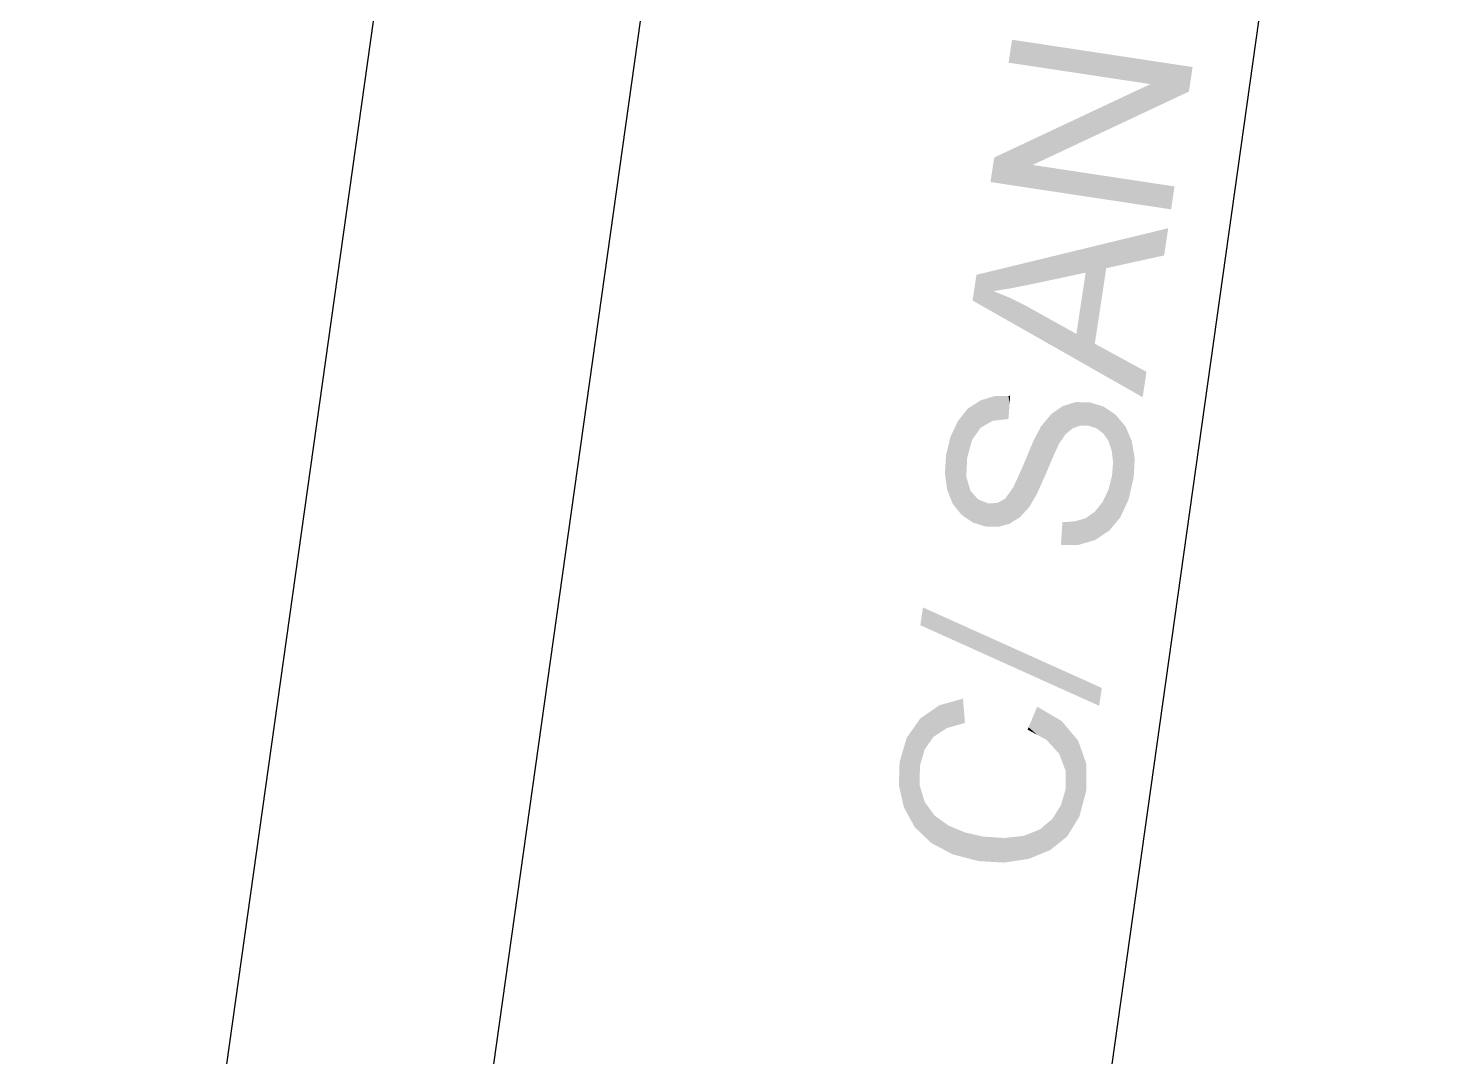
# Model space of a CAD drawing. Header units: inches. Extents: x 0.0008 to 0.0144, y 0.0003 to 0.0113.
# Drawn here: x 0.0084812 to 0.008859, y 0.005154 to 0.0054312 of the extents above; entities that cross this region are included whole.
import ezdxf

# ---------------------------------------------------------------- set-up
doc = ezdxf.new("R2010")
doc.units = ezdxf.units.IN
doc.header["$MEASUREMENT"] = 0
doc.linetypes.add('STRICHPUNKT', pattern=[25.4, 12.7, -6.35, 0, -6.35])
doc.layers.add('Standard', color=7, linetype='Continuous')

# ---------------------------------------------------------------- blocks, each defined once
blk = doc.blocks.new('*U488')
at = {"color": 7, "linetype": 'ByBlock'}
for points in [[(0.221604, 0.13308), (0.2215595, 0.1332492), (0.221604, 0.1332799)], [(0.2216199, 0.1331026), (0.221604, 0.1332799), (0.2216199, 0.1332909)], [(0.2216271, 0.1331073), (0.2216199, 0.1332909), (0.2216271, 0.1332959)], [(0.2216595, 0.1331285), (0.2216271, 0.1332959), (0.2216595, 0.1333183)], [(0.2217109, 0.1331622), (0.2216595, 0.1333183), (0.2217109, 0.1333329)], [(0.2217229, 0.1331656), (0.2217109, 0.1333329), (0.2217229, 0.1333363)], [(0.2217516, 0.1331738), (0.2217229, 0.1333363), (0.2217516, 0.1333445)], [(0.2218215, 0.1331938), (0.2217516, 0.1333445), (0.2218215, 0.1333643)], [(0.2223298, 0.1331161), (0.2222703, 0.1331676), (0.2223298, 0.1333091)], [(0.2223298, 0.1331161), (0.2223298, 0.1333091), (0.2223473, 0.1331067)], [(0.2223473, 0.1331067), (0.2223473, 0.1332988), (0.2223928, 0.1330821)], [(0.2223928, 0.1330821), (0.2223928, 0.1332719), (0.2224183, 0.1330542)], [(0.221491, 0.1324847), (0.2214371, 0.1330974), (0.221491, 0.1331739)], [(0.2215243, 0.1324528), (0.221491, 0.1331739), (0.2215243, 0.1332212)], [(0.221491, 0.1324847), (0.221491, 0.1331739), (0.2215243, 0.1324528)], [(0.2215272, 0.1329061), (0.2215243, 0.1332212), (0.2215272, 0.1332253)], [(0.2215294, 0.1329137), (0.2215272, 0.1332253), (0.2215294, 0.1332284)], [(0.2215595, 0.1330167), (0.2215294, 0.1332284), (0.2215595, 0.1332492)], [(0.2215595, 0.1330169), (0.2215595, 0.1332492), (0.2215595, 0.1332492)], [(0.2224183, 0.1330542), (0.2224183, 0.1332569), (0.2224336, 0.1330374)], [(0.2224336, 0.1330374), (0.2224336, 0.1332478), (0.2224794, 0.1329873)], [(0.2224794, 0.1329873), (0.2224794, 0.1332208), (0.2224926, 0.1329525)], [(0.2224926, 0.1329525), (0.2224926, 0.133213), (0.2224967, 0.1329416)], [(0.2224967, 0.1329416), (0.2224967, 0.1332105), (0.2225233, 0.1328719)], [(0.2225233, 0.1328719), (0.2225233, 0.1331791), (0.2225235, 0.1327425)], [(0.2214371, 0.1325834), (0.2214174, 0.1330308), (0.2214371, 0.1330974)], [(0.2214371, 0.1325834), (0.2214371, 0.1330974), (0.221491, 0.1324847)], [(0.2222703, 0.1331482), (0.2222637, 0.1331518), (0.2222703, 0.1331676)], [(0.2222703, 0.1331482), (0.2222703, 0.1331676), (0.2223298, 0.1331161)], [(0.2214174, 0.1326193), (0.2213878, 0.1329308), (0.2214174, 0.1330308)], [(0.2214174, 0.1326193), (0.2214174, 0.1330308), (0.2214371, 0.1325834)], [(0.2213878, 0.1327483), (0.2213826, 0.132771), (0.2213878, 0.1329308)], [(0.2213878, 0.1327483), (0.2213878, 0.1329308), (0.2214174, 0.1326193)], [(0.2215243, 0.1324528), (0.2215243, 0.132773), (0.2215272, 0.13245)], [(0.2215272, 0.13245), (0.2215272, 0.1327635), (0.2215294, 0.1324479)], [(0.2215294, 0.1324479), (0.2215294, 0.1327563), (0.2215595, 0.1324191)], [(0.2225233, 0.1324121), (0.2224967, 0.1326502), (0.2225233, 0.1327417)], [(0.2225235, 0.1324123), (0.2225233, 0.1327417), (0.2225235, 0.1327425)], [(0.2215595, 0.1324191), (0.2215595, 0.1326573), (0.2215595, 0.132419)], [(0.2215595, 0.132419), (0.2215595, 0.1326572), (0.221604, 0.1323764)], [(0.2224794, 0.1323767), (0.2224336, 0.1325414), (0.2224794, 0.1326148)], [(0.2224926, 0.1323873), (0.2224794, 0.1326148), (0.2224926, 0.1326359)], [(0.2224967, 0.1323907), (0.2224926, 0.1326359), (0.2224967, 0.1326502)], [(0.221604, 0.1323764), (0.221604, 0.132596), (0.2216199, 0.1323679)], [(0.2216199, 0.1323679), (0.2216199, 0.1325741), (0.2216271, 0.1323641)], [(0.2216271, 0.1323641), (0.2216271, 0.1325642), (0.2216595, 0.1323469)], [(0.2216595, 0.1323469), (0.2216595, 0.1325409), (0.2217109, 0.1323196)], [(0.2217109, 0.1323196), (0.2217109, 0.132504), (0.2217229, 0.1323132)], [(0.2223928, 0.1323169), (0.2223473, 0.1324683), (0.2223928, 0.1325068)], [(0.2224183, 0.1323273), (0.2223928, 0.1325068), (0.2224183, 0.1325284)], [(0.2224336, 0.1323397), (0.2224183, 0.1325284), (0.2224336, 0.1325414)], [(0.2217229, 0.1323132), (0.2217229, 0.1324953), (0.2217516, 0.132298)], [(0.2217516, 0.132298), (0.2217516, 0.1324833), (0.2218215, 0.1322799)], [(0.2218215, 0.1322799), (0.2218215, 0.1324539), (0.2218348, 0.1322764)], [(0.2218348, 0.1322764), (0.2218348, 0.1324483), (0.2218351, 0.1322764)], [(0.2218351, 0.1322764), (0.2218351, 0.1324482), (0.2219292, 0.1322519)], [(0.2219292, 0.1322519), (0.2219292, 0.1324265), (0.2219539, 0.1322505)], [(0.2219539, 0.1322505), (0.2219539, 0.1324208), (0.2221028, 0.1322421)], [(0.2222364, 0.1322619), (0.2221032, 0.1324102), (0.2222364, 0.1324246)], [(0.2222637, 0.1322659), (0.2222364, 0.1324246), (0.2222637, 0.1324353)], [(0.2222703, 0.1322669), (0.2222637, 0.1324353), (0.2222703, 0.1324379)], [(0.2223298, 0.1322912), (0.2222703, 0.1324379), (0.2223298, 0.1324614)], [(0.2223473, 0.1322984), (0.2223298, 0.1324614), (0.2223473, 0.1324683)]]:
    blk.add_solid(points, dxfattribs=at)
at = {"color": 7, "linetype": 'ByBlock', "extrusion": (0, 0, -1)}
for points in [[(-0.221604, 0.13308), (-0.221604, 0.1332799), (-0.2216199, 0.1331026)], [(-0.2216199, 0.1331026), (-0.2216199, 0.1332909), (-0.2216271, 0.1331073)], [(-0.2216271, 0.1331073), (-0.2216271, 0.1332959), (-0.2216595, 0.1331285)], [(-0.2216595, 0.1331285), (-0.2216595, 0.1333183), (-0.2217109, 0.1331622)], [(-0.2217109, 0.1331622), (-0.2217109, 0.1333329), (-0.2217229, 0.1331656)], [(-0.2217229, 0.1331656), (-0.2217229, 0.1333363), (-0.2217516, 0.1331738)], [(-0.2217516, 0.1331738), (-0.2217516, 0.1333445), (-0.2218215, 0.1331938)], [(-0.2218215, 0.1331938), (-0.2218215, 0.1333643), (-0.2218348, 0.1331976)], [(-0.2218348, 0.1331976), (-0.2218215, 0.1333643), (-0.2218348, 0.133201)], [(-0.2223473, 0.1331067), (-0.2223298, 0.1333091), (-0.2223473, 0.1332988)], [(-0.2223928, 0.1330821), (-0.2223473, 0.1332988), (-0.2223928, 0.1332719)], [(-0.2224183, 0.1330542), (-0.2223928, 0.1332719), (-0.2224183, 0.1332569)], [(-0.2215243, 0.132773), (-0.2215243, 0.1332212), (-0.2215272, 0.1329061)], [(-0.2215272, 0.1329061), (-0.2215272, 0.1332253), (-0.2215294, 0.1329137)], [(-0.2215294, 0.1329137), (-0.2215294, 0.1332284), (-0.2215595, 0.1330167)], [(-0.2215595, 0.1330167), (-0.2215595, 0.1332492), (-0.2215595, 0.1330169)], [(-0.2215595, 0.1330169), (-0.2215595, 0.1332492), (-0.221604, 0.13308)], [(-0.2218348, 0.1331976), (-0.2218348, 0.133201), (-0.2218351, 0.1331977)], [(-0.2224336, 0.1330374), (-0.2224183, 0.1332569), (-0.2224336, 0.1332478)], [(-0.2224794, 0.1329873), (-0.2224336, 0.1332478), (-0.2224794, 0.1332208)], [(-0.2224926, 0.1329525), (-0.2224794, 0.1332208), (-0.2224926, 0.133213)], [(-0.2224967, 0.1329416), (-0.2224926, 0.133213), (-0.2224967, 0.1332105)], [(-0.2225233, 0.1328719), (-0.2224967, 0.1332105), (-0.2225233, 0.1331791)], [(-0.2225235, 0.1327425), (-0.2225233, 0.1331791), (-0.2225235, 0.1331789)], [(-0.2225235, 0.1324123), (-0.2225235, 0.1331789), (-0.2225352, 0.1324217)], [(-0.2225352, 0.1324217), (-0.2225235, 0.1331789), (-0.2225352, 0.133165)], [(-0.2225352, 0.1324217), (-0.2225352, 0.133165), (-0.2226095, 0.132543)], [(-0.2226095, 0.132543), (-0.2225352, 0.133165), (-0.2226095, 0.1330769)], [(-0.2226095, 0.132543), (-0.2226095, 0.1330769), (-0.2226178, 0.1325565)], [(-0.2226178, 0.1325565), (-0.2226095, 0.1330769), (-0.2226178, 0.1330536)], [(-0.2226178, 0.1325565), (-0.2226178, 0.1330536), (-0.2226654, 0.1327347)], [(-0.2226654, 0.1327347), (-0.2226178, 0.1330536), (-0.2226654, 0.1329188)], [(-0.2226654, 0.1327347), (-0.2226654, 0.1329188), (-0.2226661, 0.1329167)], [(-0.2215272, 0.13245), (-0.2215243, 0.132773), (-0.2215272, 0.1327635)], [(-0.2215294, 0.1324479), (-0.2215272, 0.1327635), (-0.2215294, 0.1327563)], [(-0.2215595, 0.1324191), (-0.2215294, 0.1327563), (-0.2215595, 0.1326573)], [(-0.2225233, 0.1324121), (-0.2225233, 0.1327417), (-0.2225235, 0.1324123)], [(-0.2215595, 0.132419), (-0.2215595, 0.1326573), (-0.2215595, 0.1326572)], [(-0.221604, 0.1323764), (-0.2215595, 0.1326572), (-0.221604, 0.132596)], [(-0.2224794, 0.1323767), (-0.2224794, 0.1326148), (-0.2224926, 0.1323873)], [(-0.2224926, 0.1323873), (-0.2224926, 0.1326359), (-0.2224967, 0.1323907)], [(-0.2224967, 0.1323907), (-0.2224967, 0.1326502), (-0.2225233, 0.1324121)], [(-0.2216199, 0.1323679), (-0.221604, 0.132596), (-0.2216199, 0.1325741)], [(-0.2216271, 0.1323641), (-0.2216199, 0.1325741), (-0.2216271, 0.1325642)], [(-0.2216595, 0.1323469), (-0.2216271, 0.1325642), (-0.2216595, 0.1325409)], [(-0.2217109, 0.1323196), (-0.2216595, 0.1325409), (-0.2217109, 0.132504)], [(-0.2217229, 0.1323132), (-0.2217109, 0.132504), (-0.2217229, 0.1324953)], [(-0.2223928, 0.1323169), (-0.2223928, 0.1325068), (-0.2224183, 0.1323273)], [(-0.2224183, 0.1323273), (-0.2224183, 0.1325284), (-0.2224336, 0.1323397)], [(-0.2224336, 0.1323397), (-0.2224336, 0.1325414), (-0.2224794, 0.1323767)], [(-0.2217516, 0.132298), (-0.2217229, 0.1324953), (-0.2217516, 0.1324833)], [(-0.2218215, 0.1322799), (-0.2217516, 0.1324833), (-0.2218215, 0.1324539)], [(-0.2218348, 0.1322764), (-0.2218215, 0.1324539), (-0.2218348, 0.1324483)], [(-0.2218351, 0.1322764), (-0.2218348, 0.1324483), (-0.2218351, 0.1324482)], [(-0.2219292, 0.1322519), (-0.2218351, 0.1324482), (-0.2219292, 0.1324265)], [(-0.2219539, 0.1322505), (-0.2219292, 0.1324265), (-0.2219539, 0.1324208)], [(-0.2221028, 0.1322421), (-0.2219539, 0.1324208), (-0.2221028, 0.1324102)], [(-0.2221028, 0.1322421), (-0.2221028, 0.1324102), (-0.2221032, 0.1322422)], [(-0.2221032, 0.1322422), (-0.2221028, 0.1324102), (-0.2221032, 0.1324102)], [(-0.2221032, 0.1322422), (-0.2221032, 0.1324102), (-0.2222364, 0.1322619)], [(-0.2222364, 0.1322619), (-0.2222364, 0.1324246), (-0.2222637, 0.1322659)], [(-0.2222637, 0.1322659), (-0.2222637, 0.1324353), (-0.2222703, 0.1322669)], [(-0.2222703, 0.1322669), (-0.2222703, 0.1324379), (-0.2223298, 0.1322912)], [(-0.2223298, 0.1322912), (-0.2223298, 0.1324614), (-0.2223473, 0.1322984)], [(-0.2223473, 0.1322984), (-0.2223473, 0.1324683), (-0.2223928, 0.1323169)]]:
    blk.add_solid(points, dxfattribs=at)
blk = doc.blocks.new('*U489')
at = {"color": 7, "linetype": 'ByBlock'}
for points in [[(0.2215478, 0.1338582), (0.2215294, 0.1338664), (0.2215478, 0.133988)], [(0.2215478, 0.1338582), (0.2215478, 0.133988), (0.2227532, 0.1333148)], [(0.2227532, 0.1333148), (0.2215478, 0.133988), (0.2227532, 0.1334453)]]:
    blk.add_solid(points, dxfattribs=at)
at = {"color": 7, "linetype": 'ByBlock', "extrusion": (0, 0, -1)}
blk.add_solid([(-0.2227532, 0.1333148), (-0.2227532, 0.1334453), (-0.2227716, 0.133437)], dxfattribs=at)
blk = doc.blocks.new('*U490')
at = {"color": 7, "linetype": 'ByBlock'}
for points in [[(0.2219244, 0.1351923), (0.2218916, 0.1353725), (0.2219244, 0.1353941)], [(0.2219407, 0.1352156), (0.2219244, 0.1353941), (0.2219407, 0.1354048)], [(0.2219426, 0.1352183), (0.2219407, 0.1354048), (0.2219426, 0.1354054)], [(0.2219798, 0.1352393), (0.2219426, 0.1354054), (0.2219798, 0.1354164)], [(0.2219927, 0.1352466), (0.2219798, 0.1354164), (0.2219927, 0.1354203)], [(0.2220255, 0.1352652), (0.2219927, 0.1354203), (0.2220255, 0.13543)], [(0.2220391, 0.1352667), (0.2220255, 0.13543), (0.2220391, 0.135434)], [(0.2220553, 0.1352685), (0.2220391, 0.135434), (0.2220553, 0.1354343)], [(0.2220624, 0.1352694), (0.2220553, 0.1354343), (0.2220624, 0.1354345)], [(0.2221096, 0.1352747), (0.2220624, 0.1354345), (0.2221096, 0.1354354)], [(0.2221327, 0.1352774), (0.2221096, 0.1354354), (0.2221327, 0.1354359)], [(0.2221406, 0.1353824), (0.2221327, 0.1354359), (0.2221406, 0.1354361)], [(0.2221406, 0.1353824), (0.2221406, 0.1354361), (0.2221445, 0.1354362)], [(0.2225723, 0.1352136), (0.222525, 0.1353725), (0.2225723, 0.1353868)], [(0.222589, 0.1352197), (0.2225723, 0.1353868), (0.222589, 0.1353918)], [(0.2225934, 0.1352213), (0.222589, 0.1353918), (0.2225934, 0.1353931)], [(0.2226225, 0.1352319), (0.2226225, 0.1353927), (0.2226622, 0.1352319)], [(0.2226622, 0.1352319), (0.2226622, 0.1353921), (0.2226785, 0.1352319)], [(0.2226785, 0.1352319), (0.2226785, 0.1353918), (0.222689, 0.1352286)], [(0.222689, 0.1352286), (0.222689, 0.1353917), (0.2227229, 0.1352182)], [(0.2227229, 0.1352182), (0.2227229, 0.1353812), (0.2227248, 0.1352176)], [(0.2227248, 0.1352176), (0.2227248, 0.1353806), (0.2227321, 0.1352153)], [(0.2218134, 0.1346205), (0.2217864, 0.1352626), (0.2218134, 0.1352964)], [(0.2218443, 0.1345997), (0.2218134, 0.1352964), (0.2218443, 0.1353353)], [(0.2218134, 0.1346205), (0.2218134, 0.1352964), (0.2218443, 0.1345997)], [(0.2218503, 0.1350123), (0.2218443, 0.1353353), (0.2218503, 0.1353428)], [(0.2218546, 0.1350277), (0.2218503, 0.1353428), (0.2218546, 0.1353481)], [(0.2218723, 0.1350917), (0.2218546, 0.1353481), (0.2218723, 0.1353598)], [(0.2218842, 0.1351348), (0.2218723, 0.1353598), (0.2218842, 0.1353677)], [(0.2218916, 0.1351453), (0.2218842, 0.1353677), (0.2218916, 0.1353725)], [(0.222426, 0.1349905), (0.2223889, 0.1352671), (0.222426, 0.1353116)], [(0.2224455, 0.135037), (0.222426, 0.1353116), (0.2224455, 0.1353251)], [(0.2224821, 0.1351133), (0.2224455, 0.1353251), (0.2224821, 0.1353504)], [(0.2224919, 0.1351274), (0.2224821, 0.1353504), (0.2224919, 0.1353572)], [(0.2225019, 0.1351418), (0.2224919, 0.1353572), (0.2225019, 0.1353641)], [(0.2225057, 0.1351473), (0.2225019, 0.1353641), (0.2225057, 0.1353667)], [(0.222525, 0.135175), (0.2225057, 0.1353667), (0.222525, 0.1353725)], [(0.2227321, 0.1352153), (0.2227321, 0.1353784), (0.2227771, 0.1351823)], [(0.2227771, 0.1351823), (0.2227771, 0.1353645), (0.2227795, 0.1351806)], [(0.2227795, 0.1351806), (0.2227795, 0.1353638), (0.2227828, 0.1351759)], [(0.2227828, 0.1351759), (0.2227828, 0.1353627), (0.2228157, 0.1351302)], [(0.2228157, 0.1351302), (0.2228157, 0.1353409), (0.2228176, 0.1351248)], [(0.2228176, 0.1351248), (0.2228176, 0.1353397), (0.2228215, 0.1351136)], [(0.2228215, 0.1351136), (0.2228215, 0.1353371), (0.2228392, 0.1350628)], [(0.2228392, 0.1350628), (0.2228392, 0.1353253), (0.222842, 0.1350383)], [(0.222842, 0.1350383), (0.222842, 0.1353234), (0.2228485, 0.134982)], [(0.2217515, 0.1346962), (0.2217356, 0.1351548), (0.2217515, 0.1351886)], [(0.2217864, 0.1346535), (0.2217515, 0.1351886), (0.2217864, 0.1352626)], [(0.2217515, 0.1346962), (0.2217515, 0.1351886), (0.2217864, 0.1346535)], [(0.2217864, 0.1346535), (0.2217864, 0.1352626), (0.2218134, 0.1346205)], [(0.2223552, 0.1348272), (0.2223266, 0.1351719), (0.2223552, 0.1352267)], [(0.2223889, 0.1349023), (0.2223552, 0.1352267), (0.2223889, 0.1352671)], [(0.2217356, 0.1347367), (0.2217128, 0.1350597), (0.2217356, 0.1351548)], [(0.2217356, 0.1347367), (0.2217356, 0.1351548), (0.2217515, 0.1346962)], [(0.2223029, 0.1347229), (0.2222753, 0.1350603), (0.2223029, 0.1351267)], [(0.2223266, 0.1347634), (0.2223029, 0.1351267), (0.2223266, 0.1351719)], [(0.2217051, 0.1348531), (0.2216981, 0.134907), (0.2217051, 0.1350275)], [(0.2217128, 0.1347944), (0.2217051, 0.1350275), (0.2217128, 0.1350597)], [(0.2217051, 0.1348531), (0.2217051, 0.1350275), (0.2217128, 0.1347944)], [(0.2217128, 0.1347944), (0.2217128, 0.1350597), (0.2217356, 0.1347367)], [(0.2222753, 0.1346755), (0.2222354, 0.1349643), (0.2222753, 0.1350603)], [(0.2222113, 0.1346058), (0.2221663, 0.1348102), (0.2222113, 0.1349105)], [(0.2222354, 0.134632), (0.2222113, 0.1349105), (0.2222354, 0.1349643)], [(0.2228485, 0.1345449), (0.222842, 0.1348934), (0.2228485, 0.134982)], [(0.2218443, 0.1345997), (0.2218443, 0.1348821), (0.2218503, 0.1345957)], [(0.2218503, 0.1345957), (0.2218503, 0.1348618), (0.2218546, 0.1345928)], [(0.2218546, 0.1345928), (0.2218546, 0.1348474), (0.2218723, 0.1345809)], [(0.2221663, 0.134577), (0.2221445, 0.13478), (0.2221663, 0.1348102)], [(0.2228215, 0.1345126), (0.2228176, 0.1347945), (0.2228215, 0.1348103)], [(0.2228392, 0.1345338), (0.2228215, 0.1348103), (0.2228392, 0.134882)], [(0.222842, 0.1345372), (0.2228392, 0.134882), (0.222842, 0.1348934)], [(0.2218723, 0.1345809), (0.2218723, 0.1347873), (0.2218842, 0.1345729)], [(0.2218842, 0.1345729), (0.2218842, 0.1347737), (0.2218916, 0.134568)], [(0.2218916, 0.134568), (0.2218916, 0.1347653), (0.2219244, 0.1345579)], [(0.2219244, 0.1345579), (0.2219244, 0.1347278), (0.2219407, 0.1345529)], [(0.2219407, 0.1345529), (0.2219407, 0.1347212), (0.2219426, 0.1345523)], [(0.2219426, 0.1345523), (0.2219426, 0.1347204), (0.2219798, 0.1345409)], [(0.2221096, 0.1345522), (0.2220624, 0.1347065), (0.2221096, 0.1347316)], [(0.2221327, 0.1345583), (0.2221096, 0.1347316), (0.2221327, 0.1347637)], [(0.2221406, 0.1345604), (0.2221327, 0.1347637), (0.2221406, 0.1347745)], [(0.2221445, 0.134563), (0.2221406, 0.1347745), (0.2221445, 0.13478)], [(0.2227771, 0.1344833), (0.2227321, 0.1346537), (0.2227771, 0.1347092)], [(0.2227795, 0.1344849), (0.2227771, 0.1347092), (0.2227795, 0.1347143)], [(0.2227828, 0.1344871), (0.2227795, 0.1347143), (0.2227828, 0.1347213)], [(0.2228157, 0.1345088), (0.2227828, 0.1347213), (0.2228157, 0.1347905)], [(0.2228176, 0.13451), (0.2228157, 0.1347905), (0.2228176, 0.1347945)], [(0.2219798, 0.1345409), (0.2219798, 0.1347054), (0.2219927, 0.1345407)], [(0.2220255, 0.1345402), (0.2219927, 0.1347002), (0.2220255, 0.1347015)], [(0.2219927, 0.1345407), (0.2219927, 0.1347002), (0.2220255, 0.1345402)], [(0.2220391, 0.13454), (0.2220255, 0.1347015), (0.2220391, 0.1347021)], [(0.2220255, 0.1345402), (0.2220255, 0.1347015), (0.2220391, 0.13454)], [(0.2220553, 0.1345397), (0.2220391, 0.1347021), (0.2220553, 0.1347027)], [(0.2220391, 0.13454), (0.2220391, 0.1347021), (0.2220553, 0.1345397)], [(0.2220624, 0.1345396), (0.2220553, 0.1347027), (0.2220624, 0.1347065)], [(0.2220553, 0.1345397), (0.2220553, 0.1347027), (0.2220624, 0.1345396)], [(0.222689, 0.1344384), (0.2226785, 0.1346106), (0.222689, 0.1346181)], [(0.2227229, 0.1344483), (0.222689, 0.1346181), (0.2227229, 0.1346423)], [(0.2227248, 0.1344488), (0.2227229, 0.1346423), (0.2227248, 0.1346447)], [(0.2227321, 0.1344536), (0.2227248, 0.1346447), (0.2227321, 0.1346537)], [(0.2225057, 0.1344153), (0.2225019, 0.1345715), (0.2225057, 0.1345717)], [(0.222525, 0.1344154), (0.2225057, 0.1345717), (0.222525, 0.134573)], [(0.2225723, 0.1344157), (0.222525, 0.134573), (0.2225723, 0.1345762)], [(0.222589, 0.1344158), (0.2225723, 0.1345762), (0.222589, 0.1345773)], [(0.2225934, 0.1344159), (0.222589, 0.1345773), (0.2225934, 0.1345786)], [(0.222612, 0.134416), (0.2225934, 0.1345786), (0.222612, 0.1345841)], [(0.2226225, 0.134419), (0.222612, 0.1345841), (0.2226225, 0.1345872)], [(0.2226622, 0.1344306), (0.2226225, 0.1345872), (0.2226622, 0.1345989)], [(0.2226785, 0.1344354), (0.2226622, 0.1345989), (0.2226785, 0.1346106)]]:
    blk.add_solid(points, dxfattribs=at)
at = {"color": 7, "linetype": 'ByBlock', "extrusion": (0, 0, -1)}
for points in [[(-0.2219244, 0.1351923), (-0.2219244, 0.1353941), (-0.2219407, 0.1352156)], [(-0.2219407, 0.1352156), (-0.2219407, 0.1354048), (-0.2219426, 0.1352183)], [(-0.2219426, 0.1352183), (-0.2219426, 0.1354054), (-0.2219798, 0.1352393)], [(-0.2219798, 0.1352393), (-0.2219798, 0.1354164), (-0.2219927, 0.1352466)], [(-0.2219927, 0.1352466), (-0.2219927, 0.1354203), (-0.2220255, 0.1352652)], [(-0.2220255, 0.1352652), (-0.2220255, 0.13543), (-0.2220391, 0.1352667)], [(-0.2220391, 0.1352667), (-0.2220391, 0.135434), (-0.2220553, 0.1352685)], [(-0.2220553, 0.1352685), (-0.2220553, 0.1354343), (-0.2220624, 0.1352694)], [(-0.2220624, 0.1352694), (-0.2220624, 0.1354345), (-0.2221096, 0.1352747)], [(-0.2221096, 0.1352747), (-0.2221096, 0.1354354), (-0.2221327, 0.1352774)], [(-0.2221327, 0.1352774), (-0.2221327, 0.1354359), (-0.2221406, 0.1353824)], [(-0.2225723, 0.1352136), (-0.2225723, 0.1353868), (-0.222589, 0.1352197)], [(-0.222589, 0.1352197), (-0.222589, 0.1353918), (-0.2225934, 0.1352213)], [(-0.2225934, 0.1352213), (-0.2225934, 0.1353931), (-0.222612, 0.1352281)], [(-0.222612, 0.1352281), (-0.2225934, 0.1353931), (-0.222612, 0.1353928)], [(-0.222612, 0.1352281), (-0.222612, 0.1353928), (-0.2226225, 0.1352319)], [(-0.2226225, 0.1352319), (-0.222612, 0.1353928), (-0.2226225, 0.1353927)], [(-0.2226622, 0.1352319), (-0.2226225, 0.1353927), (-0.2226622, 0.1353921)], [(-0.2226785, 0.1352319), (-0.2226622, 0.1353921), (-0.2226785, 0.1353918)], [(-0.222689, 0.1352286), (-0.2226785, 0.1353918), (-0.222689, 0.1353917)], [(-0.2227229, 0.1352182), (-0.222689, 0.1353917), (-0.2227229, 0.1353812)], [(-0.2227248, 0.1352176), (-0.2227229, 0.1353812), (-0.2227248, 0.1353806)], [(-0.2227321, 0.1352153), (-0.2227248, 0.1353806), (-0.2227321, 0.1353784)], [(-0.2218443, 0.1348821), (-0.2218443, 0.1353353), (-0.2218503, 0.1350123)], [(-0.2218503, 0.1350123), (-0.2218503, 0.1353428), (-0.2218546, 0.1350277)], [(-0.2218546, 0.1350277), (-0.2218546, 0.1353481), (-0.2218723, 0.1350917)], [(-0.2218723, 0.1350917), (-0.2218723, 0.1353598), (-0.2218842, 0.1351348)], [(-0.2218842, 0.1351348), (-0.2218842, 0.1353677), (-0.2218916, 0.1351453)], [(-0.2218916, 0.1351453), (-0.2218916, 0.1353725), (-0.2219244, 0.1351923)], [(-0.222426, 0.1349905), (-0.222426, 0.1353116), (-0.2224455, 0.135037)], [(-0.2224455, 0.135037), (-0.2224455, 0.1353251), (-0.2224821, 0.1351133)], [(-0.2224821, 0.1351133), (-0.2224821, 0.1353504), (-0.2224919, 0.1351274)], [(-0.2224919, 0.1351274), (-0.2224919, 0.1353572), (-0.2225019, 0.1351418)], [(-0.2225019, 0.1351418), (-0.2225019, 0.1353641), (-0.2225057, 0.1351473)], [(-0.2225057, 0.1351473), (-0.2225057, 0.1353667), (-0.222525, 0.135175)], [(-0.222525, 0.135175), (-0.222525, 0.1353725), (-0.2225723, 0.1352136)], [(-0.2227771, 0.1351823), (-0.2227321, 0.1353784), (-0.2227771, 0.1353645)], [(-0.2227795, 0.1351806), (-0.2227771, 0.1353645), (-0.2227795, 0.1353638)], [(-0.2227828, 0.1351759), (-0.2227795, 0.1353638), (-0.2227828, 0.1353627)], [(-0.2228157, 0.1351302), (-0.2227828, 0.1353627), (-0.2228157, 0.1353409)], [(-0.2228176, 0.1351248), (-0.2228157, 0.1353409), (-0.2228176, 0.1353397)], [(-0.2228215, 0.1351136), (-0.2228176, 0.1353397), (-0.2228215, 0.1353371)], [(-0.2228392, 0.1350628), (-0.2228215, 0.1353371), (-0.2228392, 0.1353253)], [(-0.222842, 0.1350383), (-0.2228392, 0.1353253), (-0.222842, 0.1353234)], [(-0.2228485, 0.134982), (-0.222842, 0.1353234), (-0.2228485, 0.1353192)], [(-0.2228485, 0.1345449), (-0.2228485, 0.1353192), (-0.2228667, 0.1345667)], [(-0.2228667, 0.1345667), (-0.2228485, 0.1353192), (-0.2228667, 0.1353071)], [(-0.2228667, 0.1345667), (-0.2228667, 0.1353071), (-0.2228984, 0.1346046)], [(-0.2228984, 0.1346046), (-0.2228667, 0.1353071), (-0.2228984, 0.1352688)], [(-0.2223552, 0.1348272), (-0.2223552, 0.1352267), (-0.2223889, 0.1349023)], [(-0.2223889, 0.1349023), (-0.2223889, 0.1352671), (-0.222426, 0.1349905)], [(-0.2228984, 0.1346046), (-0.2228984, 0.1352688), (-0.2229339, 0.1346812)], [(-0.2229339, 0.1346812), (-0.2228984, 0.1352688), (-0.2229339, 0.1352261)], [(-0.2229339, 0.1346812), (-0.2229339, 0.1352261), (-0.2229547, 0.1347263)], [(-0.2229547, 0.1347263), (-0.2229339, 0.1352261), (-0.2229547, 0.1351775)], [(-0.2223029, 0.1347229), (-0.2223029, 0.1351267), (-0.2223266, 0.1347634)], [(-0.2223266, 0.1347634), (-0.2223266, 0.1351719), (-0.2223552, 0.1348272)], [(-0.2229547, 0.1347263), (-0.2229547, 0.1351775), (-0.2229778, 0.1348266)], [(-0.2229778, 0.1348266), (-0.2229547, 0.1351775), (-0.2229778, 0.1351238)], [(-0.2229778, 0.1348266), (-0.2229778, 0.1351238), (-0.2229898, 0.1348788)], [(-0.2229898, 0.1348788), (-0.2229778, 0.1351238), (-0.2229898, 0.1350503)], [(-0.2222753, 0.1346755), (-0.2222753, 0.1350603), (-0.2223029, 0.1347229)], [(-0.2229898, 0.1348788), (-0.2229898, 0.1350503), (-0.2229971, 0.135006)], [(-0.2222113, 0.1346058), (-0.2222113, 0.1349105), (-0.2222354, 0.134632)], [(-0.2222354, 0.134632), (-0.2222354, 0.1349643), (-0.2222753, 0.1346755)], [(-0.2218503, 0.1345957), (-0.2218443, 0.1348821), (-0.2218503, 0.1348618)], [(-0.2218546, 0.1345928), (-0.2218503, 0.1348618), (-0.2218546, 0.1348474)], [(-0.2218723, 0.1345809), (-0.2218546, 0.1348474), (-0.2218723, 0.1347873)], [(-0.2221663, 0.134577), (-0.2221663, 0.1348102), (-0.2222113, 0.1346058)], [(-0.2228215, 0.1345126), (-0.2228215, 0.1348103), (-0.2228392, 0.1345338)], [(-0.2228392, 0.1345338), (-0.2228392, 0.134882), (-0.222842, 0.1345372)], [(-0.222842, 0.1345372), (-0.222842, 0.1348934), (-0.2228485, 0.1345449)], [(-0.2218842, 0.1345729), (-0.2218723, 0.1347873), (-0.2218842, 0.1347737)], [(-0.2218916, 0.134568), (-0.2218842, 0.1347737), (-0.2218916, 0.1347653)], [(-0.2219244, 0.1345579), (-0.2218916, 0.1347653), (-0.2219244, 0.1347278)], [(-0.2219407, 0.1345529), (-0.2219244, 0.1347278), (-0.2219407, 0.1347212)], [(-0.2219426, 0.1345523), (-0.2219407, 0.1347212), (-0.2219426, 0.1347204)], [(-0.2219798, 0.1345409), (-0.2219426, 0.1347204), (-0.2219798, 0.1347054)], [(-0.2221096, 0.1345522), (-0.2221096, 0.1347316), (-0.2221327, 0.1345583)], [(-0.2221327, 0.1345583), (-0.2221327, 0.1347637), (-0.2221406, 0.1345604)], [(-0.2221406, 0.1345604), (-0.2221406, 0.1347745), (-0.2221445, 0.134563)], [(-0.2221445, 0.134563), (-0.2221445, 0.13478), (-0.2221663, 0.134577)], [(-0.2227771, 0.1344833), (-0.2227771, 0.1347092), (-0.2227795, 0.1344849)], [(-0.2227795, 0.1344849), (-0.2227795, 0.1347143), (-0.2227828, 0.1344871)], [(-0.2227828, 0.1344871), (-0.2227828, 0.1347213), (-0.2228157, 0.1345088)], [(-0.2228157, 0.1345088), (-0.2228157, 0.1347905), (-0.2228176, 0.13451)], [(-0.2228176, 0.13451), (-0.2228176, 0.1347945), (-0.2228215, 0.1345126)], [(-0.2219927, 0.1345407), (-0.2219798, 0.1347054), (-0.2219927, 0.1347002)], [(-0.2220624, 0.1345396), (-0.2220624, 0.1347065), (-0.2221096, 0.1345522)], [(-0.222689, 0.1344384), (-0.222689, 0.1346181), (-0.2227229, 0.1344483)], [(-0.2227229, 0.1344483), (-0.2227229, 0.1346423), (-0.2227248, 0.1344488)], [(-0.2227248, 0.1344488), (-0.2227248, 0.1346447), (-0.2227321, 0.1344536)], [(-0.2227321, 0.1344536), (-0.2227321, 0.1346537), (-0.2227771, 0.1344833)], [(-0.2225019, 0.1344152), (-0.2224919, 0.1344152), (-0.2225019, 0.1345715)], [(-0.2225019, 0.1344152), (-0.2225019, 0.1345715), (-0.2225057, 0.1344153)], [(-0.2225057, 0.1344153), (-0.2225057, 0.1345717), (-0.222525, 0.1344154)], [(-0.222525, 0.1344154), (-0.222525, 0.134573), (-0.2225723, 0.1344157)], [(-0.2225723, 0.1344157), (-0.2225723, 0.1345762), (-0.222589, 0.1344158)], [(-0.222589, 0.1344158), (-0.222589, 0.1345773), (-0.2225934, 0.1344159)], [(-0.2225934, 0.1344159), (-0.2225934, 0.1345786), (-0.222612, 0.134416)], [(-0.222612, 0.134416), (-0.222612, 0.1345841), (-0.2226225, 0.134419)], [(-0.2226225, 0.134419), (-0.2226225, 0.1345872), (-0.2226622, 0.1344306)], [(-0.2226622, 0.1344306), (-0.2226622, 0.1345989), (-0.2226785, 0.1344354)], [(-0.2226785, 0.1344354), (-0.2226785, 0.1346106), (-0.222689, 0.1344384)]]:
    blk.add_solid(points, dxfattribs=at)
blk = doc.blocks.new('*U491')
at = {"color": 7, "linetype": 'ByBlock'}
for points in [[(0.2230512, 0.1363644), (0.222802, 0.1364801), (0.2230512, 0.1365407)], [(0.2230775, 0.1363702), (0.2230512, 0.1365407), (0.2230775, 0.1365471)], [(0.2231981, 0.1363968), (0.2230775, 0.1365471), (0.2231981, 0.1365763)], [(0.2231981, 0.1363968), (0.2231981, 0.1365763), (0.2232263, 0.1365832)], [(0.222661, 0.1362789), (0.2225976, 0.1364305), (0.222661, 0.1364459)], [(0.2227238, 0.1356127), (0.222661, 0.1364459), (0.2227238, 0.1364611)], [(0.222661, 0.1356483), (0.222661, 0.1364459), (0.2227238, 0.1356127)], [(0.222802, 0.1363094), (0.2227238, 0.1364611), (0.222802, 0.1364801)], [(0.222802, 0.1363094), (0.222802, 0.1364801), (0.2230512, 0.1363644)], [(0.2222556, 0.136193), (0.2221499, 0.1363217), (0.2222556, 0.1363474)], [(0.2222992, 0.1362018), (0.2222556, 0.1363474), (0.2222992, 0.136358)], [(0.2225976, 0.1362654), (0.2222992, 0.136358), (0.2225976, 0.1364305)], [(0.2222992, 0.1362018), (0.2222992, 0.136358), (0.2225976, 0.1362654)], [(0.2219138, 0.1360731), (0.2218871, 0.1360882), (0.2219138, 0.1362643)], [(0.2220297, 0.1360072), (0.2219138, 0.1362643), (0.2220297, 0.1362925)], [(0.2219138, 0.1360731), (0.2219138, 0.1362643), (0.2220297, 0.1360072)], [(0.2221442, 0.1361708), (0.2220297, 0.1362925), (0.2221442, 0.1363203)], [(0.2221499, 0.1361717), (0.2221442, 0.1363203), (0.2221499, 0.1363217)], [(0.222661, 0.1356483), (0.2225976, 0.1358599), (0.222661, 0.1362789)], [(0.2220297, 0.1360072), (0.2220297, 0.1361528), (0.2221442, 0.1359421)], [(0.2221442, 0.1359421), (0.2221442, 0.1361062), (0.2221499, 0.1359389)], [(0.2221499, 0.1359389), (0.2221499, 0.1361033), (0.2222556, 0.1358788)], [(0.2222556, 0.1358788), (0.2222556, 0.1360506), (0.2222992, 0.135854)], [(0.2222992, 0.135854), (0.2222992, 0.1360263), (0.2225976, 0.1356844)], [(0.2225976, 0.1356844), (0.2225976, 0.1358599), (0.222661, 0.1356483)], [(0.2227238, 0.1356127), (0.2227238, 0.1357926), (0.222802, 0.1355682)], [(0.222802, 0.1355682), (0.222802, 0.1357501), (0.2230512, 0.1354266)]]:
    blk.add_solid(points, dxfattribs=at)
at = {"color": 7, "linetype": 'ByBlock', "extrusion": (0, 0, -1)}
for points in [[(-0.2230512, 0.1363644), (-0.2230512, 0.1365407), (-0.2230775, 0.1363702)], [(-0.2230775, 0.1363702), (-0.2230775, 0.1365471), (-0.2231981, 0.1363968)], [(-0.2227238, 0.1357926), (-0.2227238, 0.1364611), (-0.222802, 0.1363094)], [(-0.2222556, 0.136193), (-0.2222556, 0.1363474), (-0.2222992, 0.1362018)], [(-0.2225976, 0.1362654), (-0.2225976, 0.1364305), (-0.222661, 0.1362789)], [(-0.2220297, 0.1361528), (-0.2220297, 0.1362925), (-0.2221442, 0.1361708)], [(-0.2221442, 0.1361708), (-0.2221442, 0.1363203), (-0.2221499, 0.1361717)], [(-0.2221499, 0.1361717), (-0.2221499, 0.1363217), (-0.2222556, 0.136193)], [(-0.2221442, 0.1359421), (-0.2220297, 0.1361528), (-0.2221442, 0.1361062)], [(-0.2221499, 0.1359389), (-0.2221442, 0.1361062), (-0.2221499, 0.1361033)], [(-0.2222556, 0.1358788), (-0.2221499, 0.1361033), (-0.2222556, 0.1360506)], [(-0.2222992, 0.135854), (-0.2222556, 0.1360506), (-0.2222992, 0.1360263)], [(-0.2225976, 0.1356844), (-0.2222992, 0.1360263), (-0.2225976, 0.1358599)], [(-0.222802, 0.1355682), (-0.2227238, 0.1357926), (-0.222802, 0.1357501)], [(-0.2230512, 0.1354266), (-0.222802, 0.1357501), (-0.2230512, 0.1356145)], [(-0.2230512, 0.1354266), (-0.2230512, 0.1356145), (-0.2230775, 0.1356002)]]:
    blk.add_solid(points, dxfattribs=at)
blk = doc.blocks.new('*U492')
at = {"color": 7, "linetype": 'ByBlock'}
for points in [[(0.2221572, 0.1377125), (0.2221335, 0.1377161), (0.2221572, 0.137873)], [(0.2221572, 0.1377125), (0.2221572, 0.137873), (0.2222983, 0.1376911)], [(0.2222983, 0.1376911), (0.2222983, 0.1378517), (0.2231039, 0.1375692)], [(0.2231039, 0.1375692), (0.2222983, 0.1378517), (0.2231039, 0.1377298)], [(0.2231039, 0.1373942), (0.2222983, 0.1371906), (0.2231039, 0.1375692)], [(0.2222983, 0.137016), (0.2222983, 0.1371906), (0.2231039, 0.1373942)], [(0.2221335, 0.1368804), (0.2220353, 0.137067), (0.2221335, 0.1371132)], [(0.2221572, 0.1368768), (0.2221335, 0.1371132), (0.2221572, 0.1371243)], [(0.2221335, 0.1368804), (0.2221335, 0.1371132), (0.2221572, 0.1368768)], [(0.2222983, 0.1368555), (0.2221572, 0.1371243), (0.2222983, 0.1371906)], [(0.2221572, 0.1368768), (0.2221572, 0.1371243), (0.2222983, 0.1368555)], [(0.2220353, 0.1368953), (0.2220098, 0.1368991), (0.2220353, 0.137067)], [(0.2220353, 0.1368953), (0.2220353, 0.137067), (0.2221335, 0.1368804)], [(0.2222983, 0.1368555), (0.2222983, 0.137016), (0.2231039, 0.1367336)], [(0.2231039, 0.1367336), (0.2222983, 0.137016), (0.2231039, 0.1368941)], [(0.2231039, 0.1367336), (0.2231039, 0.1368941), (0.2232458, 0.1367121)]]:
    blk.add_solid(points, dxfattribs=at)
at = {"color": 7, "linetype": 'ByBlock', "extrusion": (0, 0, -1)}
for points in [[(-0.2222983, 0.1376911), (-0.2221572, 0.137873), (-0.2222983, 0.1378517)], [(-0.2231039, 0.1373942), (-0.2231039, 0.1377298), (-0.2232458, 0.1374608)], [(-0.2232458, 0.1374608), (-0.2231039, 0.1377298), (-0.2232458, 0.1377083)], [(-0.2232458, 0.1374608), (-0.2232458, 0.1377083), (-0.2232695, 0.137472)], [(-0.2232695, 0.137472), (-0.2232458, 0.1377083), (-0.2232695, 0.1377047)], [(-0.2232695, 0.137472), (-0.2232695, 0.1377047), (-0.2233678, 0.1375181)], [(-0.2233678, 0.1375181), (-0.2232695, 0.1377047), (-0.2233678, 0.1376898)], [(-0.2233678, 0.1375181), (-0.2233678, 0.1376898), (-0.2233932, 0.137686)], [(-0.2232458, 0.1367121), (-0.2231039, 0.1368941), (-0.2232458, 0.1368726)], [(-0.2232458, 0.1367121), (-0.2232458, 0.1368726), (-0.2232695, 0.136869)]]:
    blk.add_solid(points, dxfattribs=at)

msp = doc.modelspace()

# ---------------------------------------------------------------- linework, layer by layer
at = {"layer": 'Standard', "color": 4, "linetype": 'STRICHPUNKT'}
msp.add_line((0.00904424, 0.00707913), (0.00871201, 0.00471703), dxfattribs=at)
at = {"layer": 'Standard', "color": 100, "linetype": 'ByBlock'}
msp.add_line((0.00878711, 0.00694704), (0.00848122, 0.00477217), dxfattribs=at)
at = {"layer": 'Standard', "color": 2, "linetype": 'ByBlock'}
msp.add_line((0.0088575, 0.00693574), (0.0085509, 0.00475588), dxfattribs=at)

# ---------------------------------------------------------------- block references
at = {"color": 7, "linetype": 'ByBlock', "xscale": 0.03937007874015748, "yscale": 0.03937007874015748, "zscale": 0.03937007874015748}
for name in ['*U492', '*U491', '*U490', '*U489', '*U488']:
    msp.add_blockref(name, (0, 0), dxfattribs=at)

doc.saveas('drawing.dxf')
